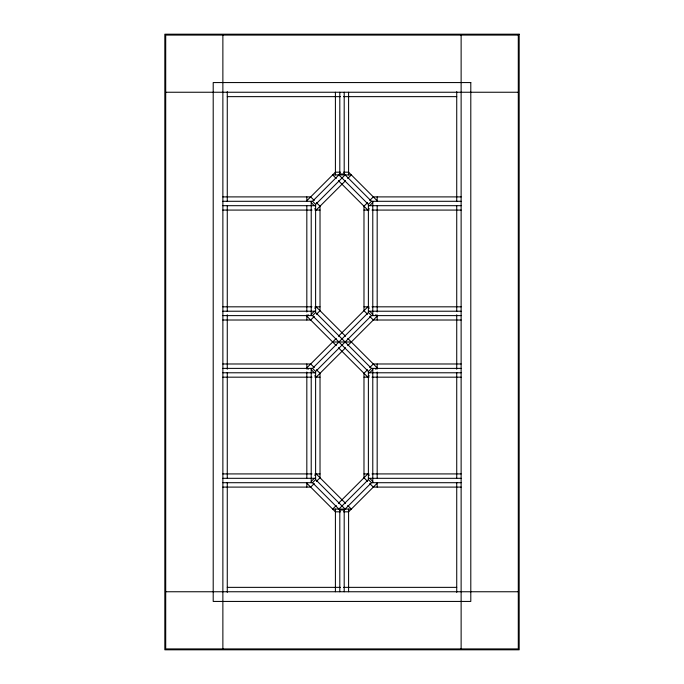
<?xml version="1.0" encoding="UTF-8"?>
<svg xmlns="http://www.w3.org/2000/svg" width="684" height="684" viewBox="0 0 684 684"><rect width="100%" height="100%" fill="white"/><g stroke="black" fill="none" stroke-linecap="round" stroke-linejoin="round"><path stroke-width="1.03" d="M306.825 200.754L335.408 172.18L340.478 172.18M222.873 201.293L312.511 201.293L339.803 174.001L344.197 174.001L371.489 201.293L461.127 201.293M461.127 368.385L371.489 368.385L315.615 312.511L315.615 204.405L345.112 174.907M345.591 180.653L316.153 210.082L314.717 208.654M347.737 178.498L351.328 174.907L332.672 174.907L336.263 178.498M367.573 202.635L363.982 206.226L363.982 310.69L367.573 314.272M369.728 200.48L373.31 196.898L461.127 196.898M222.873 368.385L312.511 368.385L368.385 312.511L368.385 204.405L371.489 201.293M369.668 205.687L372.78 202.575M369.283 208.654L367.847 210.082L338.409 180.653M308.262 314.717L306.825 316.153L336.263 345.591M314.717 308.262L316.153 306.825L345.591 336.263M311.22 314.332L314.332 311.22M222.873 315.615L312.511 315.615L315.615 312.511M314.272 316.427L310.69 320.018L222.873 320.018M316.427 314.272L320.018 310.69L320.018 206.226L316.427 202.635M336.263 338.409L306.825 367.847L308.262 369.283M338.409 336.263L367.847 306.825L369.283 308.262M345.112 509.093L315.615 479.595L315.615 371.489L371.489 315.615L461.127 315.615M345.591 347.737L316.153 377.175L314.717 375.738M347.737 345.591L377.175 316.153L375.738 314.717M367.573 369.728L363.982 373.31L363.982 477.774L367.573 481.365M369.728 367.573L373.31 363.982L461.127 363.982M338.888 509.093L368.385 479.595L368.385 371.489L371.489 368.385M369.668 372.78L372.78 369.668M369.283 375.738L367.847 377.175L338.409 347.737M375.738 369.283L377.175 367.847L347.737 338.409M314.717 475.346L316.153 473.918L345.591 503.347M311.22 481.425L314.332 478.313M222.873 482.707L312.511 482.707L315.615 479.595M314.272 483.52L310.69 487.102L222.873 487.102M316.427 481.365L320.018 477.774L320.018 373.31L316.427 369.728M336.263 505.502L332.672 509.093L351.328 509.093L347.737 505.502M338.409 503.347L367.847 473.918L369.283 475.346M312.511 482.707L339.803 509.999L344.197 509.999L371.489 482.707L461.127 482.707M377.175 483.246L348.592 511.82L343.522 511.82M165.708 92.246L518.292 92.246M227.268 96.641L340.401 96.641M343.599 96.641L456.732 96.641M343.522 172.18L348.592 172.18L377.175 200.754M222.873 196.898L310.69 196.898L314.272 200.48M222.873 205.687L315.615 205.687M368.385 205.687L461.127 205.687M222.873 210.082L312.007 210.082M314.939 210.082L320.018 210.082M363.982 210.082L369.061 210.082M371.993 210.082L461.127 210.082M222.873 306.825L312.007 306.825M314.939 306.825L320.018 306.825M363.982 306.825L369.061 306.825M371.993 306.825L461.127 306.825M222.873 311.22L315.615 311.22M368.385 311.22L461.127 311.22M461.127 320.018L373.31 320.018L369.728 316.427M332.672 342L351.328 342M222.873 363.982L310.69 363.982L314.272 367.573M222.873 372.78L315.615 372.78M368.385 372.78L461.127 372.78M222.873 377.175L312.007 377.175M314.939 377.175L320.018 377.175M363.982 377.175L369.061 377.175M371.993 377.175L461.127 377.175M222.873 473.918L312.007 473.918M314.939 473.918L320.018 473.918M363.982 473.918L369.061 473.918M371.993 473.918L461.127 473.918M222.873 478.313L315.615 478.313M368.385 478.313L461.127 478.313M461.127 487.102L373.31 487.102L369.728 483.52M340.478 511.82L335.408 511.82L306.825 483.246M227.268 587.359L340.401 587.359M343.599 587.359L456.732 587.359M165.708 591.754L518.292 591.754M338.888 174.907L368.385 204.405M312.511 201.293L315.615 204.405M311.22 202.575L314.332 205.687M369.668 311.22L372.78 314.332M368.385 312.511L371.489 315.615M312.511 315.615L368.385 371.489M312.511 368.385L315.615 371.489M311.22 369.668L314.332 372.78M369.668 478.313L372.78 481.425M368.385 479.595L371.489 482.707M461.127 35.081L461.127 648.919M456.732 91.613L456.732 201.592M456.732 205.858L456.732 311.571M456.732 314.768L456.732 369.232M456.732 372.429L456.732 478.142M456.732 482.408L456.732 592.387M377.175 196.898L377.175 200.951M377.175 205.944L377.175 312.007M377.175 314.939L377.175 320.018M377.175 363.982L377.175 369.061M377.175 371.993L377.175 478.056M377.175 483.049L377.175 487.102M372.78 201.293L372.78 315.615M372.78 368.385L372.78 482.707M348.592 92.246L348.592 174.907M348.592 509.093L348.592 591.754M344.197 92.246L344.197 174.001M344.197 509.999L344.197 591.754M339.803 92.246L339.803 174.001M339.803 509.999L339.803 591.754M335.408 92.246L335.408 174.907M335.408 509.093L335.408 591.754M311.22 201.293L311.22 315.615M311.22 368.385L311.22 482.707M306.825 196.898L306.825 200.951M306.825 205.944L306.825 312.007M306.825 314.939L306.825 320.018M306.825 363.982L306.825 369.061M306.825 371.993L306.825 478.056M306.825 483.049L306.825 487.102M227.268 91.613L227.268 201.592M227.268 205.858L227.268 311.571M227.268 314.768L227.268 369.232M227.268 372.429L227.268 478.142M227.268 482.408L227.268 592.387M222.873 35.081L222.873 648.919M519.173 34.2L164.827 34.2L164.827 649.8L519.173 649.8L519.173 34.2M518.292 35.081L165.708 35.081L165.708 648.919L518.292 648.919L518.292 35.081M470.797 82.567L213.203 82.567L213.203 601.433L470.797 601.433L470.797 82.567"/></g></svg>
